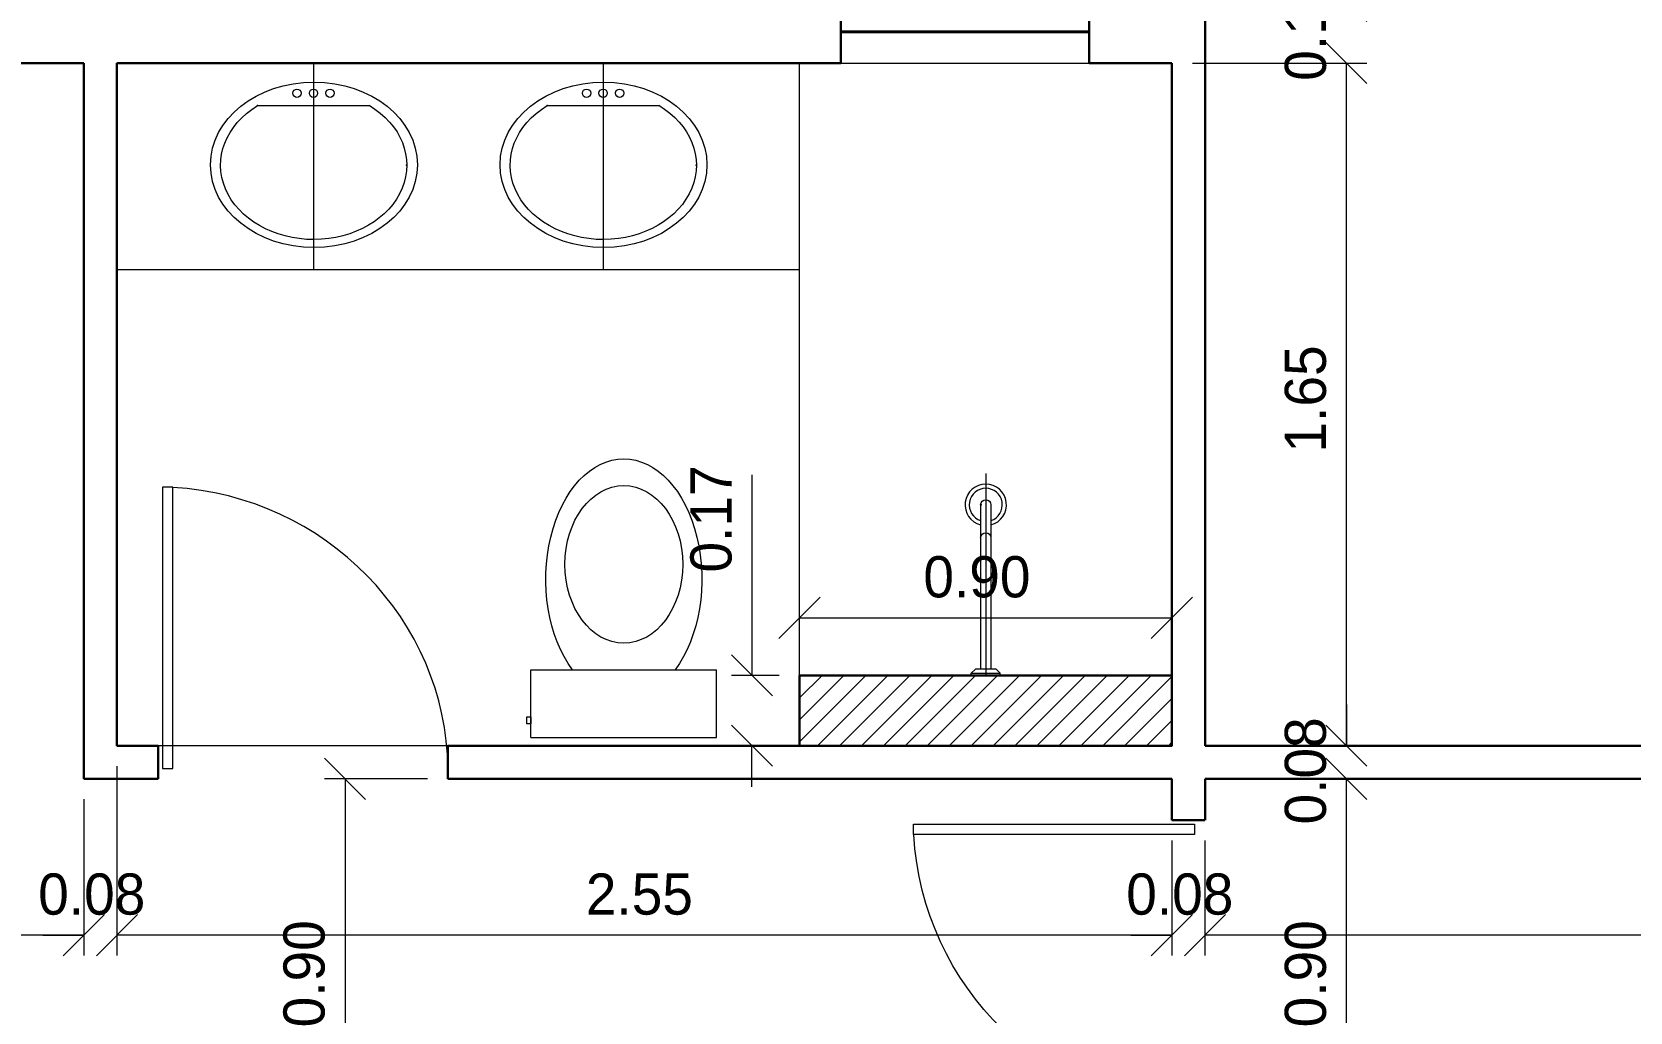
# Model space of a CAD drawing. Header units: metres. Extents: x 2.9 to 62.3, y 8 to 50.1.
# Drawn here: x 12.499 to 16.362, y 38.845 to 41.214 of the extents above; entities that cross this region are included whole.
import ezdxf
from ezdxf.enums import TextEntityAlignment as Align

# ---------------------------------------------------------------- set-up
doc = ezdxf.new("R2010")
doc.units = ezdxf.units.M
doc.header["$MEASUREMENT"] = 0
doc.linetypes.add('DGN Style 4', pattern=[1.616637, 0.807814, -0.403907, 0.00101, -0.403907])
doc.layers.get('Defpoints').update_dxf_attribs({"lineweight": 0})
for name, color, linetype, lineweight in [('00-EDIFICACOES TÉRREO', 7, 'Continuous', 0), ('24 - Textos Gerais', 7, 'Continuous', 0), ('34 - Mobiliário', 7, 'Continuous', 0), ('CORNIJAS_VAR NA PLANTA PTIPO 1', 7, 'Continuous', 0), ('Cotas', 13, 'Continuous', 0), ('Level 14', 7, 'Continuous', 0), ('Level 36', 7, 'Continuous', 0), ('Level 45', 7, 'Continuous', 0), ('Level 7', 7, 'Continuous', 0)]:
    doc.layers.add(name, color=color, linetype=linetype, lineweight=lineweight)
doc.styles.add('Style-INTL_ENGINEERING', font='INTL_ENGINEERING.shx')
doc.dimstyles.get("Standard").update_dxf_attribs({"dimtxt": 0.18, "dimasz": 0.18, "dimexe": 0.18, "dimexo": 0.0625, "dimgap": 0.09, "dimtad": 0, "dimtih": 1, "dimtoh": 1, "dimdec": 4, "dimzin": 1, "dimdsep": 46, "dimtxsty": 'Standard', "dimcen": 0, "dimadec": 0, "dimazin": 0, "dimtfac": 1, "dimtdec": 4, "dimtofl": 0, "dimtmove": 0, "dimatfit": 3, "dimfxl": 0, "dimtolj": 1, "dimtzin": 1, "dimarcsym": 0})

# ---------------------------------------------------------------- blocks, each defined once
blk = doc.blocks.new('_Oblique')
at = {"color": 0, "linetype": 'ByBlock', "lineweight": -2}
blk.add_line((0.5, 0.5), (-0.5, -0.5), dxfattribs=at)
blk = doc.blocks.new('*D607')
at = {"layer": 'Cotas', "color": 2, "linetype": 'Continuous', "lineweight": 0}
for p, q in [((15.3841, 39.409), (15.7258, 39.409)), ((15.6763, 38.509), (15.6763, 39.409)), ((15.755, 38.509), (15.6268, 38.509))]:
    blk.add_line(p, q, dxfattribs=at)
at = {"layer": 'Defpoints'}
for p in [(15.3346, 39.409), (15.6763, 39.409), (15.6763, 38.959), (15.8045, 38.509)]:
    blk.add_point(p, dxfattribs=at)
at = {"layer": 'Cotas', "color": 2, "linetype": 'Continuous', "lineweight": 0, "xscale": 0.0995, "yscale": 0.0995, "zscale": 0.0995}
for p, rotation in [((15.6763, 39.409), 90), ((15.6763, 38.509), 270)]:
    blk.add_blockref('_Oblique', p, dxfattribs=dict(at, rotation=rotation))
at = {"layer": 'Cotas', "color": 2, "linetype": 'Continuous', "lineweight": 0, "style": 'Style-INTL_ENGINEERING'}
blk.add_text('0.90', height=0.0995, rotation=90, dxfattribs=at).set_placement((15.5771, 38.8082), align=Align.MIDDLE_LEFT)
blk = doc.blocks.new('*D608')
at = {"layer": 'Cotas', "color": 2, "linetype": 'Continuous', "lineweight": 0}
for p, q in [((15.6763, 39.5885), (15.6763, 39.489)), ((15.3841, 39.489), (15.7258, 39.489)), ((15.3841, 39.409), (15.7258, 39.409)), ((15.6763, 39.3095), (15.6763, 39.409))]:
    blk.add_line(p, q, dxfattribs=at)
at = {"layer": 'Defpoints'}
for p in [(15.3346, 39.489), (15.6763, 39.489), (15.6763, 39.449), (15.3346, 39.409)]:
    blk.add_point(p, dxfattribs=at)
at = {"layer": 'Cotas', "color": 2, "linetype": 'Continuous', "lineweight": 0, "xscale": 0.0995, "yscale": 0.0995, "zscale": 0.0995}
for p, rotation in [((15.6763, 39.489), 270), ((15.6763, 39.409), 90)]:
    blk.add_blockref('_Oblique', p, dxfattribs=dict(at, rotation=rotation))
at = {"layer": 'Cotas', "color": 2, "linetype": 'Continuous', "lineweight": 0, "style": 'Style-INTL_ENGINEERING'}
blk.add_text('0.08', height=0.0995, rotation=90, dxfattribs=at).set_placement((15.5771, 39.2986), align=Align.MIDDLE_LEFT)
blk = doc.blocks.new('*D609')
at = {"layer": 'Cotas', "color": 2, "linetype": 'Continuous', "lineweight": 0}
for p, q in [((15.304, 41.139), (15.7258, 41.139)), ((15.6763, 39.489), (15.6763, 41.139)), ((15.3841, 39.489), (15.7258, 39.489))]:
    blk.add_line(p, q, dxfattribs=at)
at = {"layer": 'Defpoints'}
for p in [(15.2545, 41.139), (15.6763, 41.139), (15.6763, 40.314), (15.3346, 39.489)]:
    blk.add_point(p, dxfattribs=at)
at = {"layer": 'Cotas', "color": 2, "linetype": 'Continuous', "lineweight": 0, "xscale": 0.0995, "yscale": 0.0995, "zscale": 0.0995}
for p, rotation in [((15.6763, 41.139), 90), ((15.6763, 39.489), 270)]:
    blk.add_blockref('_Oblique', p, dxfattribs=dict(at, rotation=rotation))
at = {"layer": 'Cotas', "color": 2, "linetype": 'Continuous', "lineweight": 0, "style": 'Style-INTL_ENGINEERING'}
blk.add_text('1.65', height=0.0995, rotation=90, dxfattribs=at).set_placement((15.5771, 40.1976), align=Align.MIDDLE_LEFT)
blk = doc.blocks.new('*D610')
at = {"layer": 'Cotas', "color": 2, "linetype": 'Continuous', "lineweight": 0}
for p, q in [((15.6763, 41.3885), (15.6763, 41.289)), ((15.234, 41.289), (15.7258, 41.289)), ((15.304, 41.139), (15.7258, 41.139)), ((15.6763, 41.0395), (15.6763, 41.139))]:
    blk.add_line(p, q, dxfattribs=at)
at = {"layer": 'Defpoints'}
for p in [(15.1845, 41.289), (15.6763, 41.289), (15.6763, 41.214), (15.2545, 41.139)]:
    blk.add_point(p, dxfattribs=at)
at = {"layer": 'Cotas', "color": 2, "linetype": 'Continuous', "lineweight": 0, "xscale": 0.0995, "yscale": 0.0995, "zscale": 0.0995}
for p, rotation in [((15.6763, 41.289), 270), ((15.6763, 41.139), 90)]:
    blk.add_blockref('_Oblique', p, dxfattribs=dict(at, rotation=rotation))
at = {"layer": 'Cotas', "color": 2, "linetype": 'Continuous', "lineweight": 0, "style": 'Style-INTL_ENGINEERING'}
blk.add_text('0.15', height=0.0995, rotation=90, dxfattribs=at).set_placement((15.5771, 41.096), align=Align.MIDDLE_LEFT)
blk = doc.blocks.new('*D630')
at = {"layer": 'Cotas', "color": 2, "linetype": 'Continuous', "lineweight": 0}
for p, q in [((17.8346, 39.4395), (17.8346, 38.9817)), ((15.3345, 39.2595), (15.3345, 38.9817)), ((17.8346, 39.0312), (15.3345, 39.0312))]:
    blk.add_line(p, q, dxfattribs=at)
at = {"layer": 'Defpoints'}
for p in [(17.8346, 39.489), (15.3345, 39.309), (15.3345, 39.0312), (16.5845, 39.0312)]:
    blk.add_point(p, dxfattribs=at)
at = {"layer": 'Cotas', "color": 2, "linetype": 'Continuous', "lineweight": 0, "xscale": 0.0995, "yscale": 0.0995, "zscale": 0.0995, "rotation": 180}
blk.add_blockref('_Oblique', (15.3345, 39.0312), dxfattribs=at)
at = {"layer": 'Cotas', "color": 2, "linetype": 'Continuous', "lineweight": 0, "xscale": 0.0995, "yscale": 0.0995, "zscale": 0.0995}
blk.add_blockref('_Oblique', (17.8346, 39.0312), dxfattribs=at)
at = {"layer": 'Cotas', "color": 2, "linetype": 'Continuous', "lineweight": 0, "style": 'Style-INTL_ENGINEERING'}
blk.add_text('2.50', height=0.0995, dxfattribs=at).set_placement((16.4384, 39.1304), align=Align.MIDDLE_LEFT)
blk = doc.blocks.new('*D631')
at = {"layer": 'Cotas', "color": 2, "linetype": 'Continuous', "lineweight": 0}
for p, q in [((15.2545, 39.2595), (15.2545, 38.9817)), ((15.3345, 39.2595), (15.3345, 38.9817)), ((15.155, 39.0312), (15.2545, 39.0312)), ((15.434, 39.0312), (15.3345, 39.0312))]:
    blk.add_line(p, q, dxfattribs=at)
at = {"layer": 'Defpoints'}
for p in [(15.2545, 39.3091), (15.3345, 39.309), (15.2545, 39.0312), (15.2945, 39.0312)]:
    blk.add_point(p, dxfattribs=at)
at = {"layer": 'Cotas', "color": 2, "linetype": 'Continuous', "lineweight": 0, "xscale": 0.0995, "yscale": 0.0995, "zscale": 0.0995}
blk.add_blockref('_Oblique', (15.2545, 39.0312), dxfattribs=at)
at = {"layer": 'Cotas', "color": 2, "linetype": 'Continuous', "lineweight": 0, "xscale": 0.0995, "yscale": 0.0995, "zscale": 0.0995, "rotation": 180}
blk.add_blockref('_Oblique', (15.3345, 39.0312), dxfattribs=at)
at = {"layer": 'Cotas', "color": 2, "linetype": 'Continuous', "lineweight": 0, "style": 'Style-INTL_ENGINEERING'}
blk.add_text('0.08', height=0.0995, dxfattribs=at).set_placement((15.1441, 39.1304), align=Align.MIDDLE_LEFT)
blk = doc.blocks.new('*D632')
at = {"layer": 'Cotas', "color": 2, "linetype": 'Continuous', "lineweight": 0}
for p, q in [((12.7045, 39.4395), (12.7045, 38.9817)), ((15.2545, 39.2595), (15.2545, 38.9817)), ((15.2545, 39.0312), (12.7045, 39.0312))]:
    blk.add_line(p, q, dxfattribs=at)
at = {"layer": 'Defpoints'}
for p in [(12.7045, 39.489), (15.2545, 39.3091), (12.7045, 39.0312), (13.9795, 39.0312)]:
    blk.add_point(p, dxfattribs=at)
at = {"layer": 'Cotas', "color": 2, "linetype": 'Continuous', "lineweight": 0, "xscale": 0.0995, "yscale": 0.0995, "zscale": 0.0995, "rotation": 180}
blk.add_blockref('_Oblique', (12.7045, 39.0312), dxfattribs=at)
at = {"layer": 'Cotas', "color": 2, "linetype": 'Continuous', "lineweight": 0, "xscale": 0.0995, "yscale": 0.0995, "zscale": 0.0995}
blk.add_blockref('_Oblique', (15.2545, 39.0312), dxfattribs=at)
at = {"layer": 'Cotas', "color": 2, "linetype": 'Continuous', "lineweight": 0, "style": 'Style-INTL_ENGINEERING'}
blk.add_text('2.55', height=0.0995, dxfattribs=at).set_placement((13.8378, 39.1304), align=Align.MIDDLE_LEFT)
blk = doc.blocks.new('*D633')
at = {"layer": 'Cotas', "color": 2, "linetype": 'Continuous', "lineweight": 0}
for p, q in [((12.7045, 39.4395), (12.7045, 38.9817)), ((12.6245, 39.3595), (12.6245, 38.9817)), ((12.525, 39.0312), (12.6245, 39.0312)), ((12.804, 39.0312), (12.7045, 39.0312))]:
    blk.add_line(p, q, dxfattribs=at)
at = {"layer": 'Defpoints'}
for p in [(12.7045, 39.489), (12.6245, 39.409), (12.6245, 39.0312), (12.6645, 39.0312)]:
    blk.add_point(p, dxfattribs=at)
at = {"layer": 'Cotas', "color": 2, "linetype": 'Continuous', "lineweight": 0, "xscale": 0.0995, "yscale": 0.0995, "zscale": 0.0995}
blk.add_blockref('_Oblique', (12.6245, 39.0312), dxfattribs=at)
at = {"layer": 'Cotas', "color": 2, "linetype": 'Continuous', "lineweight": 0, "xscale": 0.0995, "yscale": 0.0995, "zscale": 0.0995, "rotation": 180}
blk.add_blockref('_Oblique', (12.7045, 39.0312), dxfattribs=at)
at = {"layer": 'Cotas', "color": 2, "linetype": 'Continuous', "lineweight": 0, "style": 'Style-INTL_ENGINEERING'}
blk.add_text('0.08', height=0.0995, dxfattribs=at).set_placement((12.5141, 39.1304), align=Align.MIDDLE_LEFT)
blk = doc.blocks.new('*D634')
at = {"layer": 'Cotas', "color": 2, "linetype": 'Continuous', "lineweight": 0}
for p, q in [((10.5245, 39.5848), (10.5245, 38.9817)), ((12.6245, 39.3595), (12.6245, 38.9817)), ((12.6245, 39.0312), (10.5245, 39.0312))]:
    blk.add_line(p, q, dxfattribs=at)
at = {"layer": 'Defpoints'}
for p in [(10.5245, 39.6343), (12.6245, 39.409), (10.5245, 39.0312), (11.5745, 39.0312)]:
    blk.add_point(p, dxfattribs=at)
at = {"layer": 'Cotas', "color": 2, "linetype": 'Continuous', "lineweight": 0, "xscale": 0.0995, "yscale": 0.0995, "zscale": 0.0995, "rotation": 180}
blk.add_blockref('_Oblique', (10.5245, 39.0312), dxfattribs=at)
at = {"layer": 'Cotas', "color": 2, "linetype": 'Continuous', "lineweight": 0, "xscale": 0.0995, "yscale": 0.0995, "zscale": 0.0995}
blk.add_blockref('_Oblique', (12.6245, 39.0312), dxfattribs=at)
at = {"layer": 'Cotas', "color": 2, "linetype": 'Continuous', "lineweight": 0, "style": 'Style-INTL_ENGINEERING'}
blk.add_text('2.10', height=0.0995, dxfattribs=at).set_placement((11.4565, 39.1304), align=Align.MIDDLE_LEFT)
blk = doc.blocks.new('*D326')
at = {"layer": 'Cotas', "color": 2, "linetype": 'Continuous', "lineweight": 0}
for p, q in [((13.455, 39.409), (13.2064, 39.409)), ((13.2559, 39.409), (13.2559, 38.509)), ((13.475, 38.509), (13.2064, 38.509))]:
    blk.add_line(p, q, dxfattribs=at)
at = {"layer": 'Defpoints'}
for p in [(13.5045, 39.409), (13.2559, 38.959), (13.2559, 38.509), (13.5245, 38.509)]:
    blk.add_point(p, dxfattribs=at)
at = {"layer": 'Cotas', "color": 2, "linetype": 'Continuous', "lineweight": 0, "xscale": 0.0995, "yscale": 0.0995, "zscale": 0.0995}
for p, rotation in [((13.2559, 39.409), 90), ((13.2559, 38.509), 270)]:
    blk.add_blockref('_Oblique', p, dxfattribs=dict(at, rotation=rotation))
at = {"layer": 'Cotas', "color": 2, "linetype": 'Continuous', "lineweight": 0, "style": 'Style-INTL_ENGINEERING'}
blk.add_text('0.90', height=0.0995, rotation=90, dxfattribs=at).set_placement((13.1566, 38.8082), align=Align.MIDDLE_LEFT)
blk = doc.blocks.new('*D342')
at = {"layer": 'Cotas', "color": 2, "linetype": 'Continuous', "lineweight": 0}
for p, q in [((14.2395, 40.1437), (14.2395, 39.659)), ((14.305, 39.659), (14.19, 39.659)), ((14.305, 39.489), (14.19, 39.489)), ((14.2395, 39.3895), (14.2395, 39.489))]:
    blk.add_line(p, q, dxfattribs=at)
at = {"layer": 'Defpoints'}
for p in [(14.2395, 40.0256), (14.2395, 39.659), (14.3545, 39.659), (14.3545, 39.489)]:
    blk.add_point(p, dxfattribs=at)
at = {"layer": 'Cotas', "color": 2, "linetype": 'Continuous', "lineweight": 0, "xscale": 0.0995, "yscale": 0.0995, "zscale": 0.0995}
for p, rotation in [((14.2395, 39.659), 270), ((14.2395, 39.489), 90)]:
    blk.add_blockref('_Oblique', p, dxfattribs=dict(at, rotation=rotation))
at = {"layer": 'Cotas', "color": 2, "linetype": 'Continuous', "lineweight": 0, "style": 'Style-INTL_ENGINEERING'}
blk.add_text('0.17', height=0.0995, rotation=90, dxfattribs=at).set_placement((14.1403, 39.9075), align=Align.MIDDLE_LEFT)
blk = doc.blocks.new('*D343')
at = {"layer": 'Cotas', "color": 2, "linetype": 'Continuous', "lineweight": 0}
for p, q in [((14.3545, 39.7085), (14.3545, 39.8475)), ((15.2545, 39.7085), (15.2545, 39.8475)), ((14.3545, 39.798), (15.2545, 39.798))]:
    blk.add_line(p, q, dxfattribs=at)
at = {"layer": 'Defpoints'}
for p in [(14.8045, 39.798), (15.2545, 39.798), (14.3545, 39.659), (15.2545, 39.659)]:
    blk.add_point(p, dxfattribs=at)
at = {"layer": 'Cotas', "color": 2, "linetype": 'Continuous', "lineweight": 0, "xscale": 0.0995, "yscale": 0.0995, "zscale": 0.0995, "rotation": 180}
blk.add_blockref('_Oblique', (14.3545, 39.798), dxfattribs=at)
at = {"layer": 'Cotas', "color": 2, "linetype": 'Continuous', "lineweight": 0, "xscale": 0.0995, "yscale": 0.0995, "zscale": 0.0995}
blk.add_blockref('_Oblique', (15.2545, 39.798), dxfattribs=at)
at = {"layer": 'Cotas', "color": 2, "linetype": 'Continuous', "lineweight": 0, "style": 'Style-INTL_ENGINEERING'}
blk.add_text('0.90', height=0.0995, dxfattribs=at).set_placement((14.6537, 39.8973), align=Align.MIDDLE_LEFT)
blk = doc.blocks.new('*U20')
at = {"layer": '24 - Textos Gerais', "color": 172, "linetype": 'Continuous', "lineweight": 0}
for p, q in [((-0.2441, 0.035), (-0.2441, -0.035)), ((-0.2441, 0.035), (-0.2391, 0.035)), ((-0.2391, 0.035), (-0.2391, -0.035)), ((-0.2291, 0.025), (-0.2391, 0.035)), ((-0.2291, -0.025), (-0.2291, 0.025)), ((0.168, 0.0125), (-0.2291, 0.0125)), ((-0.2441, -0.035), (-0.2391, -0.035)), ((-0.2391, -0.035), (-0.2291, -0.025)), ((0.168, -0.0125), (-0.2291, -0.0125))]:
    blk.add_line(p, q, dxfattribs=at)
at = {"layer": '24 - Textos Gerais', "color": 172, "linetype": 'DGN Style 4', "lineweight": 13}
blk.add_line((0.2441, 0), (-0.2441, 0), dxfattribs=at)
at = {"layer": '24 - Textos Gerais', "color": 172, "linetype": 'Continuous', "lineweight": 0}
for radius, start, end in [(0.05, 194.4775, 165.5225), (0.04, 198.21, 161.79)]:
    blk.add_arc((0.168, 0), radius, start, end, dxfattribs=at)
at = {"layer": '24 - Textos Gerais', "color": 172, "linetype": 'Continuous', "lineweight": 0, "extrusion": (0, 0, -1)}
for centre in [(-0.088, 0), (-0.168, 0)]:
    blk.add_arc(centre, 0.0125, 90, 270, dxfattribs=at)
at = {"layer": '24 - Textos Gerais', "color": 172, "linetype": 'Continuous', "lineweight": 0}
blk.add_point((0.168, 0.011), dxfattribs=at)
blk = doc.blocks.new('*U21')
at = {"layer": '24 - Textos Gerais', "color": 172, "linetype": 'Continuous', "lineweight": 13}
blk.add_line((-0.147, -0.136), (-0.147, 0.133), dxfattribs=at)
at = {"layer": '24 - Textos Gerais', "color": 172, "linetype": 'DGN Style 4', "lineweight": 13}
blk.add_line((-0.25, -0.001), (0.25, -0.001), dxfattribs=at)
at = {"layer": '24 - Textos Gerais', "color": 172, "linetype": 'Continuous', "lineweight": 13}
for centre in [(-0.177, 0.039), (-0.177, -0.001), (-0.177, -0.041)]:
    blk.add_circle(centre, 0.01, dxfattribs=at)
blk.add_ellipse((-0.004, 0), major_axis=(0, 0.25), ratio=0.8, dxfattribs=at)
at = {"layer": '24 - Textos Gerais', "color": 172, "linetype": 'Continuous', "lineweight": 13, "extrusion": (0, 0, -1)}
blk.add_ellipse((-0.0033, -0.0006), major_axis=(0, 0.225), ratio=0.8, start_param=5.350888, end_param=10.349301, dxfattribs=at)
at = {"layer": '24 - Textos Gerais', "color": 172, "linetype": 'Continuous', "lineweight": 13}
for p in [(-0.003, 0.224), (-0.003, 0.224), (-0.147, -0.136)]:
    blk.add_point(p, dxfattribs=at)
blk = doc.blocks.new('SANCXP')
at = {"layer": '24 - Textos Gerais', "color": 172, "linetype": 'Continuous', "lineweight": 0}
for p, q in [((0.06, -0.4488), (0.06, 0.4488)), ((0.06, 0.4488), (0.3864, 0.4488)), ((0.3864, -0.4488), (0.3864, 0.4488)), ((0.06, -0.4488), (0.3864, -0.4488))]:
    blk.add_line(p, q, dxfattribs=at)
at = {"layer": '24 - Textos Gerais', "color": 172, "linetype": 'Continuous', "lineweight": 0, "extrusion": (0, 0, -1), "flags": 128}
blk.add_lwpolyline([(-0.1252, -0.4682), (-0.1601, -0.4682), (-0.1601, -0.4492), (-0.1252, -0.4492)], close=True, dxfattribs=at)
at = {"layer": '24 - Textos Gerais', "color": 172, "linetype": 'Continuous', "lineweight": 0}
blk.add_ellipse((0.825, 0.0001), major_axis=(-0.5814, 0), ratio=0.649123, start_param=0.716078, end_param=5.567107, dxfattribs=at)
at = {"layer": '24 - Textos Gerais', "color": 172, "linetype": 'Continuous', "lineweight": 0, "extrusion": (0, 0, -1)}
blk.add_ellipse((0.8964, 0.0001), major_axis=(0.381, 0), ratio=0.746923, dxfattribs=at)
blk = doc.blocks.new('*U23')
at = {"layer": '24 - Textos Gerais', "color": 172, "linetype": 'Continuous', "lineweight": 13}
blk.add_line((-0.147, -0.136), (-0.147, 0.133), dxfattribs=at)
at = {"layer": '24 - Textos Gerais', "color": 172, "linetype": 'DGN Style 4', "lineweight": 13}
blk.add_line((-0.25, -0.001), (0.25, -0.001), dxfattribs=at)
at = {"layer": '24 - Textos Gerais', "color": 172, "linetype": 'Continuous', "lineweight": 13}
for centre in [(-0.177, 0.039), (-0.177, -0.001), (-0.177, -0.041)]:
    blk.add_circle(centre, 0.01, dxfattribs=at)
blk.add_ellipse((-0.004, 0), major_axis=(0, 0.25), ratio=0.8, dxfattribs=at)
at = {"layer": '24 - Textos Gerais', "color": 172, "linetype": 'Continuous', "lineweight": 13, "extrusion": (0, 0, -1)}
blk.add_ellipse((-0.0033, -0.0006), major_axis=(0, 0.225), ratio=0.8, start_param=5.350888, end_param=10.349301, dxfattribs=at)
at = {"layer": '24 - Textos Gerais', "color": 172, "linetype": 'Continuous', "lineweight": 13}
for p in [(-0.003, 0.224), (-0.003, 0.224), (-0.147, -0.136)]:
    blk.add_point(p, dxfattribs=at)
blk = doc.blocks.new('*U19')
at = {"layer": 'Level 36', "color": 172, "linetype": 'Continuous', "lineweight": 13}
for p, q in [((-16.145, 1.58), (-16.145, 3.23)), ((-16.145, 2.73), (-17.795, 2.73)), ((-16.145, 2.73), (-17.795, 2.73))]:
    blk.add_line(p, q, dxfattribs=at)
at = {"layer": '24 - Textos Gerais', "color": 172, "linetype": 'Continuous', "lineweight": 13, "rotation": 270}
for name, p in [('*U21', (-17.319, 2.98)), ('*U23', (-16.619, 2.98))]:
    blk.add_blockref(name, p, dxfattribs=at)
at = {"layer": '24 - Textos Gerais', "color": 172, "linetype": 'Continuous', "lineweight": 0, "extrusion": (0, 0, -1), "xscale": 0.5000000000216841, "yscale": 0.5000000000216841, "zscale": 0.5000000000216841, "rotation": 89.99946639056465}
blk.add_blockref('SANCXP', (16.57, 1.57), dxfattribs=at)
at = {"layer": '24 - Textos Gerais', "color": 172, "linetype": 'Continuous', "lineweight": 0, "rotation": 90}
blk.add_blockref('*U20', (-15.695, 1.9941), dxfattribs=at)
blk = doc.blocks.new('P70D_1')
at = {"layer": 'Level 14', "color": 7, "linetype": 'Continuous', "lineweight": 13}
for p, q in [((0.035, 0.705), (0.01, 0.705)), ((0.01, 0.705), (0.01, 0.025)), ((0.035, 0.025), (0.035, 0.705)), ((0.01, 0.025), (0.035, 0.025))]:
    blk.add_line(p, q, dxfattribs=at)
blk.add_ellipse((0.0073, 0.032), major_axis=(0.6611, -0.2141), ratio=0.965677, start_param=0.313159, end_param=1.833935, dxfattribs=at)
at = {"layer": 'Level 7', "color": 7, "linetype": 'Continuous', "lineweight": 30}
for p, q in [((0, 0), (0, 0.08)), ((0.7, 0), (0.7, 0.08))]:
    blk.add_line(p, q, dxfattribs=at)
blk = doc.blocks.new('J140B1')
at = {"layer": '34 - Mobiliário', "color": 7, "linetype": 'Continuous', "lineweight": 40}
blk.add_line((0, 0.075), (0.6, 0.075), dxfattribs=at)
at = {"layer": 'CORNIJAS_VAR NA PLANTA PTIPO 1', "color": 7, "linetype": 'Continuous', "lineweight": 30}
for p, q in [((0, 0), (0, 0.15)), ((0.6, 0), (0.6, 0.15))]:
    blk.add_line(p, q, dxfattribs=at)
at = {"layer": 'CORNIJAS_VAR NA PLANTA PTIPO 1', "color": 7, "linetype": 'Continuous', "lineweight": 0}
for p, q in [((0, 0.15), (0.6, 0.15)), ((0, 0), (0.6, 0))]:
    blk.add_line(p, q, dxfattribs=at)
blk = doc.blocks.new('P70D')
at = {"layer": '00-EDIFICACOES TÉRREO', "color": 7, "linetype": 'Continuous', "lineweight": 13}
for p, q in [((0.035, 0.705), (0.01, 0.705)), ((0.01, 0.705), (0.01, 0.025)), ((0.035, 0.025), (0.035, 0.705)), ((0.01, 0.025), (0.035, 0.025))]:
    blk.add_line(p, q, dxfattribs=at)
blk.add_ellipse((0.0073, 0.032), major_axis=(0.6611, -0.2141), ratio=0.965677, start_param=0.313159, end_param=1.833935, dxfattribs=at)
at = {"layer": 'CORNIJAS_VAR NA PLANTA PTIPO 1', "color": 7, "linetype": 'Continuous', "lineweight": 30}
for p, q in [((0, 0), (0, 0.08)), ((0.7, 0), (0.7, 0.08))]:
    blk.add_line(p, q, dxfattribs=at)

msp = doc.modelspace()

# ---------------------------------------------------------------- linework, layer by layer
at = {"layer": 'CORNIJAS_VAR NA PLANTA PTIPO 1', "color": 7, "linetype": 'Continuous', "lineweight": 30}
for p, q in [((15.3346, 39.489), (15.3346, 41.364)), ((12.6245, 41.139), (10.6045, 41.139)), ((12.6245, 41.139), (12.6245, 39.409)), ((12.7045, 41.139), (12.7045, 39.489)), ((14.4545, 41.139), (12.7045, 41.139)), ((15.2545, 41.139), (15.0545, 41.139)), ((15.2545, 39.489), (15.2545, 41.139)), ((12.8045, 39.489), (12.7045, 39.489)), ((15.2545, 39.489), (13.5045, 39.489)), ((17.0345, 39.489), (15.3346, 39.489)), ((12.8045, 39.409), (12.6245, 39.409)), ((15.2545, 39.409), (13.5045, 39.409)), ((15.2545, 39.409), (15.2545, 39.3091)), ((15.3346, 39.309), (15.3346, 39.409)), ((17.0348, 39.409), (15.3346, 39.409))]:
    msp.add_line(p, q, dxfattribs=at)
at = {"layer": 'CORNIJAS_VAR NA PLANTA PTIPO 1', "color": 7, "linetype": 'Continuous', "lineweight": 0}
msp.add_line((13.5045, 39.489), (12.8045, 39.489), dxfattribs=at)
at = {"layer": 'Level 45', "color": 6, "linetype": 'Continuous', "lineweight": 0}
for p, q in [((14.3545, 39.4987), (14.5148, 39.659)), ((14.3545, 39.5518), (14.4618, 39.659)), ((14.3545, 39.6048), (14.4088, 39.659)), ((14.3545, 39.6578), (14.3557, 39.659)), ((14.3979, 39.489), (14.5679, 39.659)), ((14.4509, 39.489), (14.6209, 39.659)), ((14.5039, 39.489), (14.6739, 39.659)), ((14.557, 39.489), (14.727, 39.659)), ((14.61, 39.489), (14.78, 39.659)), ((14.663, 39.489), (14.833, 39.659)), ((14.7161, 39.489), (14.8861, 39.659)), ((14.7691, 39.489), (14.9391, 39.659)), ((14.8221, 39.489), (14.9921, 39.659)), ((14.8752, 39.489), (15.0452, 39.659)), ((14.9282, 39.489), (15.0982, 39.659)), ((14.9812, 39.489), (15.1512, 39.659)), ((15.0343, 39.489), (15.2043, 39.659)), ((15.0873, 39.489), (15.2545, 39.6563)), ((15.1403, 39.489), (15.2545, 39.6032)), ((15.1934, 39.489), (15.2545, 39.5502)), ((15.2464, 39.489), (15.2545, 39.4972))]:
    msp.add_line(p, q, dxfattribs=at)
at = {"layer": 'Level 45', "color": 6, "linetype": 'Continuous', "lineweight": 30, "flags": 128}
msp.add_lwpolyline([(14.3545, 39.489), (14.3545, 39.659), (15.2545, 39.659), (15.2545, 39.489)], close=True, dxfattribs=at)

# ---------------------------------------------------------------- block references
at = {"layer": 'CORNIJAS_VAR NA PLANTA PTIPO 1', "color": 7, "linetype": 'Continuous', "lineweight": 30, "xscale": 0.9999953433792164, "yscale": -0.9999953433792164}
msp.add_blockref('J140B1', (14.4545, 41.289), dxfattribs=at)
at = {"layer": 'CORNIJAS_VAR NA PLANTA PTIPO 1', "color": 7, "linetype": 'Continuous', "lineweight": 30, "xscale": 1.000004656718364, "yscale": 1.000004656718364, "rotation": 359.9991995895742}
msp.add_blockref('P70D', (12.8045, 39.4091), dxfattribs=at)
at = {"layer": 'Level 36', "color": 172, "linetype": 'Continuous', "lineweight": 13}
msp.add_blockref('*U19', (30.4996, 37.909), dxfattribs=at)
at = {"layer": 'Level 7', "color": 7, "linetype": 'Continuous', "lineweight": 30, "xscale": 1.000004656718361, "yscale": -1.000004656718361, "rotation": 270.0008004104258}
msp.add_blockref('P70D_1', (15.3345, 39.309), dxfattribs=at)

# ---------------------------------------------------------------- dimensions: what is measured, and where the dimension line sits
at = {"layer": 'Cotas', "color": 2, "linetype": 'Continuous', "lineweight": 0}
for base, p1, p2, angle, override, picture, middle in [((15.6763, 41.289), (15.2545, 41.139), (15.1845, 41.289), 90, {"dimtxt": 0.0995, "dimasz": 0.0995, "dimexe": 0.0495, "dimexo": 0.0495, "dimgap": 0.0495, "dimtad": 1, "dimtih": 0, "dimtoh": 0, "dimdec": 2, "dimzin": 3, "dimtxsty": 'Style-INTL_ENGINEERING', "dimblk": 'Oblique', "dimclre": 2, "dimtdec": 2, "dimatfit": 1, "dimtolj": 0, "dimtzin": 3, "dimlwe": 0}, '*D610', (15.6763, 41.214)), ((14.2395, 39.659), (14.3545, 39.489), (14.3545, 39.659), 90, {"dimtxt": 0.0995, "dimasz": 0.0995, "dimexe": 0.0495, "dimexo": 0.0495, "dimgap": 0.0495, "dimtad": 1, "dimtih": 0, "dimtoh": 0, "dimdec": 2, "dimzin": 3, "dimtxsty": 'Style-INTL_ENGINEERING', "dimblk": 'Oblique', "dimclre": 2, "dimtdec": 2, "dimatfit": 1, "dimfrac": 2, "dimtolj": 0, "dimtzin": 3, "dimlwe": 0}, '*D342', (14.2395, 40.0256)), ((15.6763, 39.489), (15.3346, 39.409), (15.3346, 39.489), 90, {"dimtxt": 0.0995, "dimasz": 0.0995, "dimexe": 0.0495, "dimexo": 0.0495, "dimgap": 0.0495, "dimtad": 1, "dimtih": 0, "dimtoh": 0, "dimdec": 2, "dimzin": 3, "dimtxsty": 'Style-INTL_ENGINEERING', "dimblk": 'Oblique', "dimclre": 2, "dimtdec": 2, "dimatfit": 1, "dimtolj": 0, "dimtzin": 3, "dimlwe": 0}, '*D608', (15.6763, 39.449)), ((12.6245, 39.0312), (12.7045, 39.489), (12.6245, 39.409), 180, {"dimtxt": 0.0995, "dimasz": 0.0995, "dimexe": 0.0495, "dimexo": 0.0495, "dimgap": 0.0495, "dimtad": 1, "dimtih": 0, "dimtoh": 0, "dimdec": 2, "dimzin": 3, "dimtxsty": 'Style-INTL_ENGINEERING', "dimblk": 'Oblique', "dimclre": 2, "dimtdec": 2, "dimatfit": 1, "dimtolj": 0, "dimtzin": 3, "dimlwe": 0}, '*D633', (12.6645, 39.0312)), ((15.2545, 39.0312), (15.3345, 39.309), (15.2545, 39.3091), 180, {"dimtxt": 0.0995, "dimasz": 0.0995, "dimexe": 0.0495, "dimexo": 0.0495, "dimgap": 0.0495, "dimtad": 1, "dimtih": 0, "dimtoh": 0, "dimdec": 2, "dimzin": 3, "dimtxsty": 'Style-INTL_ENGINEERING', "dimblk": 'Oblique', "dimclre": 2, "dimtdec": 2, "dimatfit": 1, "dimtolj": 0, "dimtzin": 3, "dimlwe": 0}, '*D631', (15.2945, 39.0312))]:
    dim = msp.add_linear_dim(base=base, p1=p1, p2=p2, angle=angle, dimstyle='Standard', override=override, dxfattribs=at)
    dim.commit()
    dim.dimension.update_dxf_attribs({"geometry": picture, "text_midpoint": middle, "dimtype": 160})
for base, p1, p2, angle, picture, middle in [((15.6763, 41.139), (15.3346, 39.489), (15.2545, 41.139), 90, '*D609', (15.6763, 40.314)), ((10.5245, 39.0312), (12.6245, 39.409), (10.5245, 39.6343), 180, '*D634', (11.5745, 39.0312)), ((12.7045, 39.0312), (15.2545, 39.3091), (12.7045, 39.489), 180, '*D632', (13.9795, 39.0312)), ((15.3345, 39.0312), (17.8346, 39.489), (15.3345, 39.309), 180, '*D630', (16.5845, 39.0312)), ((13.2559, 38.509), (13.5045, 39.409), (13.5245, 38.509), 270, '*D326', (13.2559, 38.959)), ((15.6763, 39.409), (15.8045, 38.509), (15.3346, 39.409), 90, '*D607', (15.6763, 38.959))]:
    dim = msp.add_linear_dim(base=base, p1=p1, p2=p2, angle=angle, dimstyle='Standard', override={"dimtxt": 0.0995, "dimasz": 0.0995, "dimexe": 0.0495, "dimexo": 0.0495, "dimgap": 0.0495, "dimtad": 1, "dimtih": 0, "dimtoh": 0, "dimdec": 2, "dimzin": 3, "dimtxsty": 'Style-INTL_ENGINEERING', "dimblk": 'Oblique', "dimclre": 2, "dimtdec": 2, "dimatfit": 1, "dimtolj": 0, "dimtzin": 3, "dimlwe": 0}, dxfattribs=at)
    dim.commit()
    dim.dimension.update_dxf_attribs({"geometry": picture, "text_midpoint": middle})
dim = msp.add_linear_dim(base=(15.2545, 39.798), p1=(14.3545, 39.659), p2=(15.2545, 39.659), dimstyle='Standard', override={"dimtxt": 0.0995, "dimasz": 0.0995, "dimexe": 0.0495, "dimexo": 0.0495, "dimgap": 0.0495, "dimtad": 1, "dimtih": 0, "dimtoh": 0, "dimdec": 2, "dimzin": 3, "dimtxsty": 'Style-INTL_ENGINEERING', "dimblk": 'Oblique', "dimclre": 2, "dimtdec": 2, "dimatfit": 1, "dimfrac": 2, "dimtolj": 0, "dimtzin": 3, "dimlwe": 0}, dxfattribs=at)
dim.commit()
dim.dimension.update_dxf_attribs({"geometry": '*D343', "text_midpoint": (14.8045, 39.798)})

doc.saveas('drawing.dxf')
